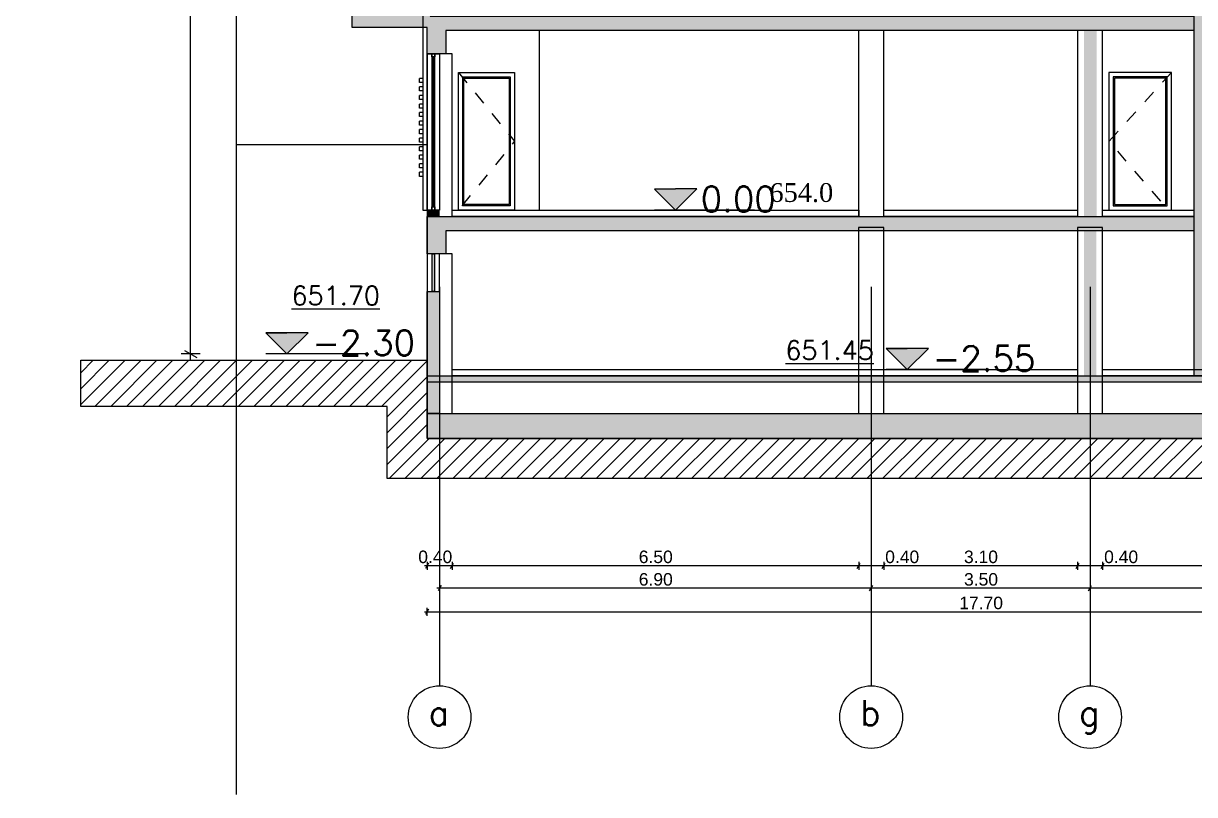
# Model space of a CAD drawing. Header units: millimetres. Extents: x 475616349 to 476941521, y 4620115302 to 4621446928.
# Drawn here: x 476675555 to 476694278, y 4620560526 to 4620572855 of the extents above; entities that cross this region are included whole.
import ezdxf

# ---------------------------------------------------------------- set-up
doc = ezdxf.new("R2010")
doc.units = ezdxf.units.MM
doc.header["$MEASUREMENT"] = 0
doc.linetypes.add('Dashed', pattern=[423.333333, 211.666667, -211.666667])
for name, color, linetype, lineweight in [('0_0 Architecture_Pen_No__7', 7, 'Continuous', 0), ('0_0 Architecture_Pen_No__8', 8, 'Continuous', 0), ('0_Pen_No__1_Pen_No__250', 7, 'Continuous', 0), ('0_Pen_No__250_Pen_No__142', 142, 'Continuous', 0), ('2D Drafting - General_Pen_No__250_Pen_No__7', 7, 'Continuous', 0), ('2D Drafting - General_Pen_No__250_Pen_No__7_Pen_No__154', 154, 'Continuous', 0), ('2D Drafting - General_Pen_No__250_Pen_No__7_Pen_No__250', 7, 'Continuous', 0), ('2D Drafting - General_Pen_No__250_Pen_No__7_Pen_No__7', 7, 'Continuous', 0), ('2D Drafting - General_Pen_No__7_Pen_No__253', 252, 'Continuous', 0), ('a-iataki_Pen_No__5_Pen_No__5_Pen_No__142', 142, 'Continuous', 0), ('gegmebi_Pen_No__7_Pen_No__250', 7, 'Continuous', 0), ('gegmebi_Pen_No__7_Pen_No__7', 7, 'Continuous', 0), ('kar-panjara_Pen_No__7_Pen_No__250', 7, 'Continuous', 0), ('New_._Pen_No__1', 1, 'Continuous', 0), ('New_2D Drafting - General_Pen_No__30_Pen_No__9_Pen_No__9_Pen_No__25', 255, 'Continuous', 0), ('New_2D Drafting - General_Pen_No__30_Pen_No__9_Pen_No__9_Pen_No__7', 7, 'Continuous', 0), ('New_2D Drafting - General_Pen_No__7_Pen_No__250', 7, 'Continuous', 0), ('New_2D Drafting - General_Pen_No__7_Pen_No__7', 7, 'Continuous', 0), ('New_New_piketebi_Pen_No__7_Pen_No__1', 1, 'Continuous', 0), ('New_reg_nak_Pen_No__7', 7, 'Continuous', 0), ('New_shenobebi_Pen_No__7', 7, 'Continuous', 0), ('New_Structural - Bearing_Pen_No__1', 1, 'Continuous', 0), ('New_Structural - Bearing_Pen_No__118', 118, 'Continuous', 0), ('New_Structural - Bearing_Pen_No__250', 7, 'Continuous', 0), ('zoma_Pen_No__1', 1, 'Continuous', 0), ('zoma_Pen_No__142', 142, 'Continuous', 0), ('zoma_Pen_No__1_Pen_No__142', 142, 'Continuous', 0), ('zoma_Pen_No__5_Pen_No__5_Pen_No__142', 142, 'Continuous', 0)]:
    doc.layers.add(name, color=color, linetype=linetype, lineweight=lineweight)
doc.layers.add('zoma', color=7, linetype='Continuous')
doc.styles.add('GENERATED_STYLE_2', font='arial.ttf')
doc.styles.add('GENERATED_STYLE_8', font='times.ttf')
doc.linetypes.add('Break', pattern='A,0,[1,бѓЎбѓђбѓ®бѓљбѓ\x98бѓ\x98 #13 nika1.Shx,S=15.679026,R=0,X=0,Y=0],-1975.557214,0', length=1975.557214)
doc.dimstyles.new('GENERATED_STYLE__1', dxfattribs={"dimtxt": 200, "dimasz": 64.421331, "dimexe": 0.18, "dimexo": 3, "dimgap": 0.09, "dimtad": 1, "dimtih": 1, "dimtoh": 1, "dimlfac": 0.001, "dimzin": 0, "dimdsep": 46, "dimtxsty": 'GENERATED_STYLE_2', "dimblk": 'ARROWHEAD_2', "dimblk1": 'ARROWHEAD_2', "dimblk2": 'ARROWHEAD_2', "dimcen": 0.09, "dimclrd": 142, "dimclre": 142, "dimclrt": 142, "dimadec": 0, "dimazin": 0, "dimtfac": 1, "dimtdec": 4, "dimtmove": 0, "dimatfit": 3, "dimfxl": 1, "dimtolj": 1, "dimtzin": 0, "dimarcsym": 0})
doc.dimstyles.new('GENERATED_STYLE__3', dxfattribs={"dimtxt": 200, "dimasz": 64.421331, "dimexe": 0.18, "dimexo": 3, "dimgap": 0.09, "dimtad": 1, "dimtih": 1, "dimtoh": 1, "dimlfac": 0.001, "dimzin": 0, "dimdsep": 46, "dimtxsty": 'GENERATED_STYLE_2', "dimblk": 'ARROWHEAD_2', "dimblk1": 'ARROWHEAD_2', "dimblk2": 'ARROWHEAD_2', "dimcen": 0.09, "dimclrd": 142, "dimclre": 142, "dimclrt": 142, "dimadec": 0, "dimazin": 0, "dimtfac": 1, "dimtdec": 4, "dimtmove": 2, "dimatfit": 3, "dimfxl": 1, "dimtolj": 1, "dimtzin": 0, "dimarcsym": 0})
doc.dimstyles.new('GENERATED_STYLE__36', dxfattribs={"dimtxt": 300, "dimasz": 152, "dimexe": 0.18, "dimexo": 3, "dimgap": 0.09, "dimtad": 1, "dimlfac": 0.001, "dimzin": 0, "dimdsep": 46, "dimtxsty": 'GENERATED_STYLE_2', "dimblk": 'ARROWHEAD_2', "dimblk1": 'ARROWHEAD_2', "dimblk2": 'ARROWHEAD_2', "dimcen": 0.09, "dimclrd": 1, "dimclre": 1, "dimclrt": 1, "dimadec": 0, "dimazin": 0, "dimtfac": 1, "dimtdec": 4, "dimtmove": 0, "dimatfit": 3, "dimfxl": 1, "dimtolj": 1, "dimtzin": 0, "dimarcsym": 0})

# ---------------------------------------------------------------- blocks, each defined once
blk = doc.blocks.new('*D397', base_point=(476577134, 4620325126))
at = {"layer": 'zoma_Pen_No__142', "color": 142, "linetype": 'Continuous', "lineweight": 0, "transparency": 16777216}
for p, q in [((476692583, 4620563782), (476692632, 4620563867)), ((476692608, 4620563888), (476692608, 4620563761)), ((476699483, 4620563782), (476699532, 4620563867)), ((476699508, 4620563888), (476699508, 4620563761)), ((476699508, 4620563824), (476692608, 4620563824)), ((476699549, 4620563824), (476699508, 4620563824))]:
    blk.add_line(p, q, dxfattribs=at)
at = {"layer": 'zoma_Pen_No__142', "color": 142, "lineweight": 0, "transparency": 16777216, "insert": (476695792, 4620563864), "char_height": 200, "attachment_point": 7, "style": 'GENERATED_STYLE_2'}
blk.add_mtext('\\A1;{\\pql;\\fArial CYR|b0|i0|c204|p34;6.90}', dxfattribs=at)
blk = doc.blocks.new('ARROWHEAD_2')
at = {"color": 0, "linetype": 'Continuous', "lineweight": 0}
for p, q in [((0, 0), (-1, 0)), ((-0.38, -0.66), (0.38, 0.66))]:
    blk.add_line(p, q, dxfattribs=at)
blk = doc.blocks.new('*D398', base_point=(476577134, 4620325126))
at = {"layer": 'zoma_Pen_No__142', "color": 142, "linetype": 'Continuous', "lineweight": 0, "transparency": 16777216}
for p, q in [((476689083, 4620563782), (476689132, 4620563867)), ((476689108, 4620563888), (476689108, 4620563761)), ((476692583, 4620563782), (476692632, 4620563867)), ((476692608, 4620563888), (476692608, 4620563761)), ((476692608, 4620563824), (476689108, 4620563824))]:
    blk.add_line(p, q, dxfattribs=at)
at = {"layer": 'zoma_Pen_No__142', "color": 142, "lineweight": 0, "transparency": 16777216, "insert": (476690592, 4620563864), "char_height": 200, "attachment_point": 7, "style": 'GENERATED_STYLE_2'}
blk.add_mtext('\\A1;{\\pql;\\fArial CYR|b0|i0|c204|p34;3.50}', dxfattribs=at)
blk = doc.blocks.new('*D399', base_point=(476577134, 4620325126))
at = {"layer": 'zoma_Pen_No__142', "color": 142, "linetype": 'Continuous', "lineweight": 0, "transparency": 16777216}
for p, q in [((476682232, 4620563867), (476682183, 4620563782)), ((476682208, 4620563888), (476682208, 4620563761)), ((476689083, 4620563782), (476689132, 4620563867)), ((476689108, 4620563888), (476689108, 4620563761)), ((476682208, 4620563824), (476682166, 4620563824)), ((476689108, 4620563824), (476682208, 4620563824))]:
    blk.add_line(p, q, dxfattribs=at)
at = {"layer": 'zoma_Pen_No__142', "color": 142, "lineweight": 0, "transparency": 16777216, "insert": (476685392, 4620563864), "char_height": 200, "attachment_point": 7, "style": 'GENERATED_STYLE_2'}
blk.add_mtext('\\A1;{\\pql;\\fArial CYR|b0|i0|c204|p34;6.90}', dxfattribs=at)
blk = doc.blocks.new('*D401', base_point=(476577134, 4620325126))
at = {"layer": 'zoma_Pen_No__142', "color": 142, "linetype": 'Continuous', "lineweight": 0, "transparency": 16777216}
for p, q in [((476692808, 4620564248), (476692808, 4620564120)), ((476699307, 4620564248), (476699307, 4620564120)), ((476692783, 4620564142), (476692832, 4620564226)), ((476699307, 4620564184), (476692808, 4620564184)), ((476699283, 4620564142), (476699332, 4620564226))]:
    blk.add_line(p, q, dxfattribs=at)
at = {"layer": 'zoma_Pen_No__142', "color": 142, "lineweight": 0, "transparency": 16777216, "char_height": 200, "attachment_point": 7, "style": 'GENERATED_STYLE_2'}
for s, insert in [('\\A1;{\\pql;\\fArial CYR|b0|i0|c204|p34;0.40}', (476692832, 4620564224)), ('\\A1;{\\pql;\\fArial CYR|b0|i0|c204|p34;6.50}', (476695791, 4620564224))]:
    blk.add_mtext(s, dxfattribs=dict(at, insert=insert))
blk = doc.blocks.new('*D402', base_point=(476577134, 4620325126))
at = {"layer": 'zoma_Pen_No__142', "color": 142, "linetype": 'Continuous', "lineweight": 0, "transparency": 16777216}
for p, q in [((476692407, 4620564248), (476692407, 4620564120)), ((476692808, 4620564248), (476692808, 4620564120)), ((476692383, 4620564142), (476692432, 4620564226)), ((476692808, 4620564184), (476692407, 4620564184)), ((476692783, 4620564142), (476692832, 4620564226))]:
    blk.add_line(p, q, dxfattribs=at)
blk = doc.blocks.new('*D403', base_point=(476577134, 4620325126))
at = {"layer": 'zoma_Pen_No__142', "color": 142, "linetype": 'Continuous', "lineweight": 0, "transparency": 16777216}
for p, q in [((476689308, 4620564248), (476689308, 4620564120)), ((476692407, 4620564248), (476692407, 4620564120)), ((476689283, 4620564142), (476689332, 4620564226)), ((476692407, 4620564184), (476689308, 4620564184)), ((476692383, 4620564142), (476692432, 4620564226))]:
    blk.add_line(p, q, dxfattribs=at)
at = {"layer": 'zoma_Pen_No__142', "color": 142, "lineweight": 0, "transparency": 16777216, "char_height": 200, "attachment_point": 7, "style": 'GENERATED_STYLE_2'}
for s, insert in [('\\A1;{\\pql;\\fArial CYR|b0|i0|c204|p34;0.40}', (476689332, 4620564224)), ('\\A1;{\\pql;\\fArial CYR|b0|i0|c204|p34;3.10}', (476690591, 4620564224))]:
    blk.add_mtext(s, dxfattribs=dict(at, insert=insert))
blk = doc.blocks.new('*D404', base_point=(476577134, 4620325126))
at = {"layer": 'zoma_Pen_No__142', "color": 142, "linetype": 'Continuous', "lineweight": 0, "transparency": 16777216}
for p, q in [((476688908, 4620564248), (476688908, 4620564120)), ((476689308, 4620564248), (476689308, 4620564120)), ((476688883, 4620564142), (476688932, 4620564226)), ((476689308, 4620564184), (476688908, 4620564184)), ((476689283, 4620564142), (476689332, 4620564226))]:
    blk.add_line(p, q, dxfattribs=at)
blk = doc.blocks.new('*D405', base_point=(476577134, 4620325126))
at = {"layer": 'zoma_Pen_No__142', "color": 142, "linetype": 'Continuous', "lineweight": 0, "transparency": 16777216}
for p, q in [((476682408, 4620564248), (476682408, 4620564120)), ((476688908, 4620564248), (476688908, 4620564120)), ((476682384, 4620564142), (476682433, 4620564226)), ((476688908, 4620564184), (476682408, 4620564184)), ((476688883, 4620564142), (476688932, 4620564226))]:
    blk.add_line(p, q, dxfattribs=at)
at = {"layer": 'zoma_Pen_No__142', "color": 142, "lineweight": 0, "transparency": 16777216, "insert": (476685392, 4620564224), "char_height": 200, "attachment_point": 7, "style": 'GENERATED_STYLE_2'}
blk.add_mtext('\\A1;{\\pql;\\fArial CYR|b0|i0|c204|p34;6.50}', dxfattribs=at)
blk = doc.blocks.new('*D406', base_point=(476577134, 4620325126))
at = {"layer": 'zoma_Pen_No__142', "color": 142, "linetype": 'Continuous', "lineweight": 0, "transparency": 16777216}
for p, q in [((476682007, 4620564248), (476682007, 4620564120)), ((476682408, 4620564248), (476682408, 4620564120)), ((476682007, 4620564184), (476681966, 4620564184)), ((476682032, 4620564226), (476681983, 4620564142)), ((476682408, 4620564184), (476682007, 4620564184)), ((476682384, 4620564142), (476682433, 4620564226))]:
    blk.add_line(p, q, dxfattribs=at)
at = {"layer": 'zoma_Pen_No__142', "color": 142, "lineweight": 0, "transparency": 16777216, "insert": (476681867, 4620564224), "char_height": 200, "attachment_point": 7, "style": 'GENERATED_STYLE_2'}
blk.add_mtext('\\A1;{\\pql;\\fArial CYR|b0|i0|c204|p34;0.40}', dxfattribs=at)
blk = doc.blocks.new('*D407', base_point=(476577134, 4620325126))
at = {"layer": 'zoma_Pen_No__142', "color": 142, "linetype": 'Continuous', "lineweight": 0, "transparency": 16777216}
for p, q in [((476682032, 4620563490), (476681983, 4620563405)), ((476682007, 4620563384), (476682007, 4620563511)), ((476699683, 4620563405), (476699732, 4620563490)), ((476699708, 4620563384), (476699708, 4620563511)), ((476681966, 4620563447), (476682007, 4620563447)), ((476682007, 4620563447), (476699708, 4620563447)), ((476699708, 4620563447), (476699749, 4620563447))]:
    blk.add_line(p, q, dxfattribs=at)
at = {"layer": 'zoma_Pen_No__142', "color": 142, "lineweight": 0, "transparency": 16777216, "insert": (476690516, 4620563487), "char_height": 200, "attachment_point": 7, "style": 'GENERATED_STYLE_2'}
blk.add_mtext('\\A1;{\\pql;\\fArial CYR|b0|i0|c204|p34;17.70}', dxfattribs=at)
blk = doc.blocks.new('*D1985', base_point=(476577134, 4620325126))
at = {"layer": 'zoma_Pen_No__1', "color": 1, "linetype": 'Continuous', "lineweight": 0, "transparency": 16777216}
for p, q in [((476678328, 4620582513), (476678128, 4620582628)), ((476678228, 4620582570), (476678228, 4620582668)), ((476678378, 4620582570), (476678078, 4620582570)), ((476678228, 4620567570), (476678228, 4620582570)), ((476678128, 4620567628), (476678328, 4620567513)), ((476678378, 4620567570), (476678078, 4620567570)), ((476678228, 4620567473), (476678228, 4620567570))]:
    blk.add_line(p, q, dxfattribs=at)
at = {"layer": 'zoma_Pen_No__1', "color": 1, "lineweight": 0, "transparency": 16777216, "insert": (476678168, 4620574557), "char_height": 300, "attachment_point": 7, "rotation": 90, "style": 'GENERATED_STYLE_2'}
blk.add_mtext('\\A1;{\\pql;\\fArial CYR|b0|i0|c204|p34;15.00}', dxfattribs=at)

msp = doc.modelspace()

# ---------------------------------------------------------------- hatches: boundary and pattern name
at = {"layer": '0_0 Architecture_Pen_No__8', "linetype": 'Continuous', "lineweight": 0, "true_color": 0x404040}
msp.add_hatch(color=250, dxfattribs=at).paths.add_polyline_path([(476699707.752, 4620566620.299), (476699707.752, 4620566220.299), (476682007.752, 4620566220.299), (476682007.752, 4620566620.299)])
at = {"layer": '0_Pen_No__250_Pen_No__142', "linetype": 'Continuous', "lineweight": 0}
for points in [[(476685980.875, 4620569870.139), (476686318.404, 4620570207.833), (476685643.182, 4620570207.668)], [(476679767.79, 4620567570.439), (476680105.319, 4620567908.133), (476679430.097, 4620567907.968)], [(476689684.281, 4620567320.431), (476690021.809, 4620567658.125), (476689346.587, 4620567657.96)]]:
    msp.add_hatch(color=142, dxfattribs=at).paths.add_polyline_path(points)
at = {"layer": '2D Drafting - General_Pen_No__250_Pen_No__7', "linetype": 'Continuous', "lineweight": 0}
for points in [[(476680808.022, 4620573009.629), (476681937.653, 4620573009.63), (476681937.653, 4620573071.439), (476682008.002, 4620573071.439), (476682057.653, 4620573071.439), (476682057.653, 4620572970.439), (476694267.62, 4620572970.439), (476694267.62, 4620572740.346), (476692758.068, 4620572740.346), (476692457.652, 4620572740.346), (476682307.652, 4620572740.346), (476682307.652, 4620572370.439), (476682007.902, 4620572370.439), (476682007.962, 4620572789.559), (476682007.488, 4620572789.559), (476681969.696, 4620572789.559), (476680808.022, 4620572789.559)], [(476682007.652, 4620569770.439), (476694267.72, 4620569770.439), (476694267.72, 4620569540.432), (476682307.652, 4620569540.432), (476682307.652, 4620569170.439), (476682007.552, 4620569170.439)], [(476682007.748, 4620567220.299), (476699507.752, 4620567220.299), (476699507.752, 4620567120.299), (476682007.748, 4620567120.299)]]:
    msp.add_hatch(color=7, dxfattribs=at).paths.add_polyline_path(points)
at = {"layer": '2D Drafting - General_Pen_No__250_Pen_No__7_Pen_No__154', "linetype": 'Continuous', "lineweight": 0}
msp.add_hatch(color=154, dxfattribs=at).paths.add_polyline_path([(476682207.752, 4620566620.299), (476682007.752, 4620566620.299), (476682007.752, 4620568570.431), (476682207.752, 4620568570.431)])
at = {"layer": '2D Drafting - General_Pen_No__250_Pen_No__7_Pen_No__7', "linetype": 'Continuous', "lineweight": 0}
for points in [[(476694267.72, 4620582390.432), (476694267.72, 4620567220.299), (476694467.72, 4620567220.299), (476694467.72, 4620582390.432)], [(476692511.172, 4620572740.346), (476692511.172, 4620569769.501), (476692711.172, 4620569769.501), (476692711.172, 4620572740.346)], [(476682007.652, 4620569770.44), (476682007.652, 4620569870.469), (476682207.652, 4620569870.469), (476682207.652, 4620569770.44)], [(476692507.927, 4620569590.432), (476692507.927, 4620567220.299), (476692707.927, 4620567220.299), (476692707.927, 4620569590.432)]]:
    msp.add_hatch(color=7, dxfattribs=at).paths.add_polyline_path(points)
at = {"layer": 'New_2D Drafting - General_Pen_No__30_Pen_No__9_Pen_No__9_Pen_No__25', "linetype": 'Continuous', "lineweight": 0}
msp.add_hatch(color=255, dxfattribs=at).paths.add_polyline_path([(476682127.652, 4620569170.431), (476682127.652, 4620568570.431), (476682087.652, 4620568570.431), (476682087.652, 4620569170.431)])
at = {"layer": 'New_2D Drafting - General_Pen_No__7_Pen_No__7', "linetype": 'Continuous', "lineweight": 0}
h = msp.add_hatch(dxfattribs=at)
h.set_pattern_fill('MASONRY_BLOCK', style=0, pattern_type=2)
h.set_pattern_definition([(45, (476577134.07, 4620325125.74), (-127.27922, 127.27922), [])])
h.paths.add_polyline_path([(476676470.531, 4620566730.532), (476676470.531, 4620567470.439), (476682007.752, 4620567470.439), (476682007.752, 4620566220.299), (476699707.752, 4620566220.299), (476699707.752, 4620569490.432), (476699707.752, 4620569769.521), (476704562.13, 4620569769.521), (476704562.13, 4620569029.715), (476700418.769, 4620569029.715), (476700418.769, 4620565641.382), (476700418.769, 4620565579.86), (476681367.336, 4620565579.86), (476681367.336, 4620566730.532)])

# ---------------------------------------------------------------- linework, layer by layer
at = {"layer": '0_0 Architecture_Pen_No__7', "color": 7, "linetype": 'Continuous', "lineweight": 0, "flags": 128}
msp.add_lwpolyline([(476699707.752, 4620566620.299), (476699707.752, 4620566220.299), (476682007.752, 4620566220.299), (476682007.752, 4620566620.299)], close=True, dxfattribs=at)
at = {"layer": '0_Pen_No__1_Pen_No__250', "color": 7, "linetype": 'Continuous', "lineweight": 0, "flags": 128}
for points in [[(476685980.875, 4620569870.139), (476685643.182, 4620570207.668), (476685980.793, 4620570207.75)], [(476685980.875, 4620569870.139), (476686318.404, 4620570207.833), (476685980.793, 4620570207.75)], [(476687243.264, 4620569870.447), (476685643.264, 4620569870.057)], [(476679767.79, 4620567570.439), (476679430.097, 4620567907.968), (476679767.708, 4620567908.05)], [(476679767.79, 4620567570.439), (476680105.319, 4620567908.133), (476679767.708, 4620567908.05)], [(476689684.281, 4620567320.431), (476689346.587, 4620567657.96), (476689684.198, 4620567658.042)], [(476689684.281, 4620567320.431), (476690021.809, 4620567658.125), (476689684.198, 4620567658.042)], [(476681030.179, 4620567570.747), (476679430.179, 4620567570.357)], [(476690946.67, 4620567320.739), (476689346.67, 4620567320.349)]]:
    msp.add_lwpolyline(points, dxfattribs=at)
at = {"layer": '0_Pen_No__250_Pen_No__142', "color": 142, "linetype": 'Continuous', "lineweight": 0, "flags": 128}
for points in [[(476685980.875, 4620569870.139), (476686318.404, 4620570207.833), (476685643.182, 4620570207.668)], [(476679767.79, 4620567570.439), (476680105.319, 4620567908.133), (476679430.097, 4620567907.968)], [(476689684.281, 4620567320.431), (476690021.809, 4620567658.125), (476689346.587, 4620567657.96)]]:
    msp.add_lwpolyline(points, close=True, dxfattribs=at)
at = {"layer": '2D Drafting - General_Pen_No__250_Pen_No__7', "color": 7, "linetype": 'Continuous', "lineweight": 0, "flags": 128}
for points in [[(476680808.022, 4620573009.629), (476681937.653, 4620573009.63), (476681937.653, 4620573071.439), (476682008.002, 4620573071.439), (476682057.653, 4620573071.439), (476682057.653, 4620572970.439), (476694267.62, 4620572970.439), (476694267.62, 4620572740.346), (476692758.068, 4620572740.346), (476692457.652, 4620572740.346), (476682307.652, 4620572740.346), (476682307.652, 4620572370.439), (476682007.902, 4620572370.439), (476682007.962, 4620572789.559), (476682007.488, 4620572789.559), (476681969.696, 4620572789.559), (476680808.022, 4620572789.559)], [(476682007.652, 4620569770.439), (476694267.72, 4620569770.439), (476694267.72, 4620569540.432), (476682307.652, 4620569540.432), (476682307.652, 4620569170.439), (476682007.552, 4620569170.439)], [(476682007.748, 4620567220.299), (476699507.752, 4620567220.299), (476699507.752, 4620567120.299), (476682007.748, 4620567120.299)]]:
    msp.add_lwpolyline(points, close=True, dxfattribs=at)
at = {"layer": '2D Drafting - General_Pen_No__250_Pen_No__7_Pen_No__250', "color": 7, "linetype": 'Continuous', "lineweight": 0, "flags": 128}
msp.add_lwpolyline([(476694267.72, 4620582390.432), (476694267.72, 4620567220.299), (476694467.72, 4620567220.299), (476694467.72, 4620582390.432)], close=True, dxfattribs=at)
at = {"layer": '2D Drafting - General_Pen_No__250_Pen_No__7_Pen_No__7', "color": 7, "linetype": 'Continuous', "lineweight": 0, "flags": 128}
msp.add_lwpolyline([(476682207.752, 4620566620.299), (476682007.752, 4620566620.299), (476682007.752, 4620568570.431), (476682207.752, 4620568570.431)], close=True, dxfattribs=at)
at = {"layer": '2D Drafting - General_Pen_No__7_Pen_No__253', "color": 252, "linetype": 'Continuous', "lineweight": 0, "flags": 128}
for points in [[(476682507.868, 4620572070.439), (476683407.869, 4620572070.439), (476683407.869, 4620569870.439), (476682507.868, 4620569870.439)], [(476682577.408, 4620572000.439), (476683337.869, 4620572000.439), (476683337.869, 4620569940.439), (476682577.408, 4620569940.439)], [(476682597.408, 4620571980.439), (476683317.869, 4620571980.439), (476683317.869, 4620569960.439), (476682597.408, 4620569960.439)], [(476693907.914, 4620572070.439), (476692907.914, 4620572070.439), (476692907.914, 4620569870.439), (476693907.914, 4620569870.439)], [(476693838.374, 4620572000.439), (476692977.914, 4620572000.439), (476692977.914, 4620569940.439), (476693838.374, 4620569940.439)], [(476693818.374, 4620571980.439), (476692997.914, 4620571980.439), (476692997.914, 4620569960.439), (476693818.374, 4620569960.439)]]:
    msp.add_lwpolyline(points, close=True, dxfattribs=at)
at = {"layer": '2D Drafting - General_Pen_No__7_Pen_No__253', "color": 252, "linetype": 'Dashed', "lineweight": 0, "flags": 128}
for points in [[(476682507.868, 4620572070.439), (476683407.869, 4620570970.439), (476682507.868, 4620569870.439)], [(476693907.914, 4620572070.439), (476692907.914, 4620570970.439), (476693857.914, 4620569870.439)]]:
    msp.add_lwpolyline(points, dxfattribs=at)
at = {"layer": 'gegmebi_Pen_No__7_Pen_No__250', "color": 7, "linetype": 'Continuous', "lineweight": 0, "flags": 128}
for points in [[(476682132.756, 4620572370.469), (476682082.756, 4620572370.469), (476682082.756, 4620569870.469), (476682132.756, 4620569870.469)], [(476682132.756, 4620572320.469), (476682082.756, 4620572320.469), (476682082.756, 4620572370.469), (476682132.756, 4620572370.469)], [(476682132.756, 4620569870.469), (476682082.756, 4620569870.469), (476682082.756, 4620569920.307), (476682132.756, 4620569920.307)], [(476688907.652, 4620569770.439), (476682408.002, 4620569770.439), (476682408.002, 4620569870.439), (476688907.652, 4620569870.439)], [(476692407.752, 4620569770.439), (476689307.752, 4620569770.439), (476689307.752, 4620569870.439), (476692407.752, 4620569870.439)], [(476694267.72, 4620569770.439), (476692808.102, 4620569770.439), (476692808.102, 4620569870.439), (476694267.72, 4620569870.439)], [(476692407.752, 4620567220.299), (476682408.102, 4620567220.299), (476682408.102, 4620567320.299), (476692407.752, 4620567320.299)], [(476699307.752, 4620567220.299), (476692808.102, 4620567220.299), (476692808.102, 4620567320.431), (476699307.752, 4620567320.431)]]:
    msp.add_lwpolyline(points, close=True, dxfattribs=at)
at = {"layer": 'gegmebi_Pen_No__7_Pen_No__7', "color": 7, "linetype": 'Continuous', "lineweight": 0}
msp.add_line((476682107.756, 4620572320.469), (476682107.756, 4620569920.307), dxfattribs=at)
at = {"layer": 'kar-panjara_Pen_No__7_Pen_No__250', "color": 7, "linetype": 'Continuous', "lineweight": 0, "flags": 128}
for points in [[(476688907.402, 4620572740.346), (476688907.402, 4620569770.439), (476689307.752, 4620569770.439), (476689307.752, 4620572740.346)], [(476692407.752, 4620572740.346), (476692407.752, 4620569769.56), (476692808.102, 4620569769.56), (476692808.102, 4620572740.346)], [(476682007.652, 4620572370.439), (476682007.652, 4620569770.44), (476682408.002, 4620569770.44), (476682408.002, 4620572370.439)], [(476682007.756, 4620572370.469), (476682207.756, 4620572370.469), (476682207.756, 4620569870.469), (476682007.756, 4620569870.469)], [(476688907.402, 4620569590.432), (476688907.402, 4620566620.299), (476689307.752, 4620566620.299), (476689307.752, 4620569590.432)], [(476692407.752, 4620569590.432), (476692407.752, 4620566620.299), (476692808.102, 4620566620.299), (476692808.102, 4620569590.432)], [(476682007.652, 4620569170.439), (476682007.652, 4620566620.299), (476682408.002, 4620566620.299), (476682408.002, 4620569170.439)], [(476682007.652, 4620569170.439), (476682007.652, 4620568570.431), (476682207.652, 4620568570.431), (476682207.652, 4620569170.439)]]:
    msp.add_lwpolyline(points, close=True, dxfattribs=at)
at = {"layer": 'New_2D Drafting - General_Pen_No__30_Pen_No__9_Pen_No__9_Pen_No__7', "color": 7, "linetype": 'Continuous', "lineweight": 0, "flags": 128}
msp.add_lwpolyline([(476682127.652, 4620569170.431), (476682127.652, 4620568570.431), (476682087.652, 4620568570.431), (476682087.652, 4620569170.431)], close=True, dxfattribs=at)
at = {"layer": 'New_2D Drafting - General_Pen_No__7_Pen_No__250', "color": 7, "linetype": 'Continuous', "lineweight": 0, "flags": 128}
msp.add_lwpolyline([(476676470.531, 4620566730.532), (476676470.531, 4620567470.439), (476682007.752, 4620567470.439), (476682007.752, 4620566220.299), (476699707.752, 4620566220.299), (476699707.752, 4620569490.432), (476699707.752, 4620569769.521), (476704562.13, 4620569769.521), (476704562.13, 4620569029.715), (476700418.769, 4620569029.715), (476700418.769, 4620565641.382), (476700418.769, 4620565579.86), (476681367.336, 4620565579.86), (476681367.336, 4620566730.532)], close=True, dxfattribs=at)
at = {"layer": 'New_reg_nak_Pen_No__7', "color": 7, "linetype": 'Continuous', "lineweight": 0, "flags": 128}
msp.add_lwpolyline([(476682007.914, 4620583070.007), (476681937.643, 4620583070.005), (476681937.67, 4620576271.439), (476681937.814, 4620576271.439), (476681937.888, 4620569870.43), (476682007.814, 4620569870.431)], dxfattribs=at)
at = {"layer": 'New_shenobebi_Pen_No__7', "color": 7, "linetype": 'Continuous', "lineweight": 0}
msp.add_lwpolyline([(476682007.652, 4620569870.431), (476682007.652, 4620567320.431)], dxfattribs=at)
at = {"layer": 'New_Structural - Bearing_Pen_No__1', "color": 1, "linetype": 'Continuous', "lineweight": 0}
msp.add_line((476678955.873, 4620587257.227), (476678955.873, 4620560525.901), dxfattribs=at)
at = {"layer": 'New_Structural - Bearing_Pen_No__1', "color": 1, "linetype": 'Break', "lineweight": 0}
msp.add_line((476678955.873, 4620570921.442), (476682007.652, 4620570921.442), dxfattribs=at)
at = {"layer": 'New_Structural - Bearing_Pen_No__118', "color": 118, "linetype": 'Continuous', "lineweight": 0}
for p, q in [((476681887.612, 4620571911.072), (476681887.612, 4620571976.072)), ((476681937.612, 4620571976.072), (476681887.612, 4620571976.072)), ((476681937.612, 4620571911.072), (476681887.612, 4620571911.072)), ((476681887.612, 4620571774.555), (476681887.612, 4620571839.555)), ((476681937.612, 4620571839.555), (476681887.612, 4620571839.555)), ((476681937.612, 4620571774.555), (476681887.612, 4620571774.555)), ((476681887.612, 4620571638.037), (476681887.612, 4620571703.037)), ((476681937.612, 4620571703.037), (476681887.612, 4620571703.037)), ((476681937.612, 4620571638.037), (476681887.612, 4620571638.037)), ((476681887.612, 4620571501.52), (476681887.612, 4620571566.52)), ((476681937.612, 4620571566.52), (476681887.612, 4620571566.52)), ((476681937.612, 4620571501.52), (476681887.612, 4620571501.52)), ((476681887.612, 4620571365.003), (476681887.612, 4620571430.003)), ((476681937.612, 4620571430.003), (476681887.612, 4620571430.003)), ((476681937.612, 4620571365.003), (476681887.612, 4620571365.003)), ((476681887.612, 4620571228.485), (476681887.612, 4620571293.485)), ((476681937.612, 4620571293.485), (476681887.612, 4620571293.485)), ((476681937.612, 4620571228.485), (476681887.612, 4620571228.485)), ((476681887.612, 4620571091.968), (476681887.612, 4620571156.968)), ((476681937.612, 4620571156.968), (476681887.612, 4620571156.968)), ((476681937.612, 4620571091.968), (476681887.612, 4620571091.968)), ((476681887.612, 4620570955.451), (476681887.612, 4620571020.451)), ((476681937.612, 4620571020.451), (476681887.612, 4620571020.451)), ((476681937.612, 4620570955.451), (476681887.612, 4620570955.451)), ((476681887.612, 4620570818.934), (476681887.612, 4620570883.934)), ((476681937.612, 4620570883.934), (476681887.612, 4620570883.934)), ((476681937.612, 4620570818.934), (476681887.612, 4620570818.934)), ((476681887.612, 4620570682.416), (476681887.612, 4620570747.416)), ((476681937.612, 4620570747.416), (476681887.612, 4620570747.416)), ((476681937.612, 4620570682.416), (476681887.612, 4620570682.416)), ((476681887.612, 4620570545.899), (476681887.612, 4620570610.899)), ((476681937.612, 4620570610.899), (476681887.612, 4620570610.899)), ((476681937.612, 4620570545.899), (476681887.612, 4620570545.899)), ((476681887.612, 4620570409.382), (476681887.612, 4620570474.382)), ((476681937.612, 4620570474.382), (476681887.612, 4620570474.382)), ((476681937.612, 4620570409.382), (476681887.612, 4620570409.382))]:
    msp.add_line(p, q, dxfattribs=at)
at = {"layer": 'New_Structural - Bearing_Pen_No__250', "color": 7, "linetype": 'Continuous', "lineweight": 0}
msp.add_line((476683807.883, 4620569870.439), (476683807.883, 4620572740.346), dxfattribs=at)
at = {"layer": 'zoma_Pen_No__5_Pen_No__5_Pen_No__142', "color": 142, "linetype": 'Continuous', "lineweight": 0}
for p, q in [((476682207.652, 4620568641.64), (476682207.652, 4620562258.65)), ((476689107.652, 4620568641.64), (476689107.652, 4620562258.65)), ((476692607.652, 4620568641.64), (476692607.652, 4620562258.65))]:
    msp.add_line(p, q, dxfattribs=at)
for centre in [(476682207.652, 4620561764.817), (476689107.652, 4620561764.817), (476692607.652, 4620561764.817)]:
    msp.add_circle(centre, 501.115, dxfattribs=at)

# ---------------------------------------------------------------- texts
at = {"layer": 'a-iataki_Pen_No__5_Pen_No__5_Pen_No__142', "color": 142, "linetype": 'Continuous', "lineweight": 0, "char_height": 400, "attachment_point": 3}
for s, insert in [('\\A1;{\\pqr;\\Ftxt.shx;b}', (476689256.391, 4620562032.777)), ('\\A1;{\\pqr;\\Ftxt.shx;a}', (476682356.391, 4620562032.777)), ('\\A1;{\\pqr;\\Ftxt.shx;g}', (476692756.391, 4620562032.777))]:
    msp.add_mtext(s, dxfattribs=dict(at, insert=insert))
at = {"layer": 'New_._Pen_No__1', "color": 1, "linetype": 'Continuous', "lineweight": 0, "char_height": 300, "attachment_point": 2}
for s, insert in [('\\A1;{\\pqc;\\Ftxt.shx;\\L\\L6\\Ftxt.shx;5\\Ftxt.shx;1.70}', (476680547.335, 4620568654.245)), ('\\A1;{\\pqc;\\Ftxt.shx;\\L\\L6\\Ftxt.shx;51.45}', (476688442.768, 4620567780.044))]:
    msp.add_mtext(s, dxfattribs=dict(at, insert=insert))
at = {"layer": 'New_New_piketebi_Pen_No__7_Pen_No__1', "color": 1, "linetype": 'Continuous', "lineweight": 0, "insert": (476687481.229, 4620570147.977), "char_height": 300, "attachment_point": 4, "style": 'GENERATED_STYLE_8'}
msp.add_mtext('\\A1;{\\pql;\\fTimes New Roman|b0|i0|c0|p18;6\\fTimes New Roman|b0|i0|c0|p18;5\\fTimes New Roman|b0|i0|c0|p18;4.0}', dxfattribs=at)
at = {"layer": 'zoma_Pen_No__1_Pen_No__142', "color": 142, "linetype": 'Continuous', "lineweight": 0, "char_height": 400, "attachment_point": 7, "rotation": 0.0139872}
for s, insert in [('\\A1;{\\pql;\\Ftxt.shx;0\\Ftxt.shx;.00}', (476686383.189, 4620569847.192)), ('\\A1;{\\pql;\\Ftxt.shx;-2\\Ftxt.shx;.\\Ftxt.shx;3\\Ftxt.shx;0}', (476680170.105, 4620567547.492)), ('\\A1;{\\pql;\\Ftxt.shx;-2.\\Ftxt.shx;55}', (476690086.595, 4620567297.484))]:
    msp.add_mtext(s, dxfattribs=dict(at, insert=insert))

# ---------------------------------------------------------------- dimensions: what is measured, and where the dimension line sits
at = {"layer": 'zoma', "color": 1, "linetype": 'Continuous', "lineweight": 0}
dim = msp.add_linear_dim(base=(476678228.088, 4620582570.439), p1=(476679430.179, 4620567570.357), p2=(476675554.88, 4620582570.439), angle=90, dimstyle='GENERATED_STYLE__36', dxfattribs=at)
dim.commit()
dim.dimension.update_dxf_attribs({"geometry": '*D1985', "text_midpoint": (476678018.088, 4620575061.485), "dimtype": 160, "text_rotation": 90})
at = {"layer": 'zoma', "color": 142, "linetype": 'Continuous', "lineweight": 0}
for base, p1, p2, dimstyle, picture, middle in [((476682007.478, 4620564183.986), (476682408.179, 4620567337.57), (476682007.478, 4620567337.57), 'GENERATED_STYLE__3', '*D406', (476682126.617, 4620564323.986)), ((476682408.179, 4620564183.986), (476688907.652, 4620564183.986), (476682408.179, 4620567337.57), 'GENERATED_STYLE__1', '*D405', (476685651.623, 4620564323.986)), ((476689307.652, 4620564183.986), (476692407.211, 4620566687.57), (476689307.652, 4620564183.986), 'GENERATED_STYLE__1', '*D403', (476690851.138, 4620564323.986)), ((476692407.211, 4620564183.986), (476692807.561, 4620566687.57), (476692407.211, 4620566687.57), 'GENERATED_STYLE__1', '*D402', (476693091.823, 4620564323.986)), ((476692807.561, 4620564183.986), (476699307.098, 4620564183.986), (476692807.561, 4620566687.57), 'GENERATED_STYLE__1', '*D401', (476696051.036, 4620564323.986)), ((476688907.652, 4620564183.986), (476689307.652, 4620564183.986), (476688907.652, 4620564183.986), 'GENERATED_STYLE__1', '*D404', (476689591.914, 4620564323.986)), ((476682207.829, 4620563824.28), (476689107.829, 4620563824.28), (476682207.829, 4620563824.28), 'GENERATED_STYLE__1', '*D399', (476685651.536, 4620563964.28)), ((476689107.829, 4620563824.28), (476692607.652, 4620562586.923), (476689107.829, 4620563824.28), 'GENERATED_STYLE__1', '*D398', (476690851.448, 4620563964.28)), ((476692607.652, 4620563824.28), (476699507.652, 4620563824.28), (476692607.652, 4620562586.923), 'GENERATED_STYLE__1', '*D397', (476696051.359, 4620563964.28))]:
    dim = msp.add_linear_dim(base=base, p1=p1, p2=p2, angle=180, dimstyle=dimstyle, dxfattribs=at)
    dim.commit()
    dim.dimension.update_dxf_attribs({"geometry": picture, "text_midpoint": middle, "dimtype": 160})
dim = msp.add_linear_dim(base=(476699707.634, 4620563447.474), p1=(476682007.478, 4620567337.57), p2=(476699707.634, 4620567337.514), dimstyle='GENERATED_STYLE__1', dxfattribs=at)
dim.commit()
dim.dimension.update_dxf_attribs({"geometry": '*D407', "text_midpoint": (476690851.614, 4620563587.474), "dimtype": 160})

doc.saveas('drawing.dxf')
